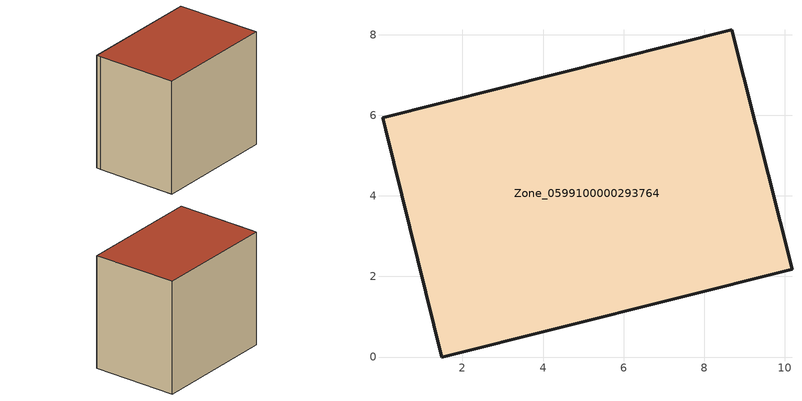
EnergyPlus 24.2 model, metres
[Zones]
Zone_0599100000293764
 floor ground (C_G): 0.01,5.94 8.68,8.12 10.18,2.18 1.49,0 0.09,5.65 z0
 wall outside (C_F): 10.18,2.18 8.68,8.12 0.01,5.94 0.09,5.65 1.49,0 10.18,2.18 z0:8.13
 roof outside (C_R): 8.68,8.12 0.01,5.94 0.09,5.65 1.49,0 10.18,2.18 z8.13
[BUILDING]
Pand.0599100000293764: North Axis=0; Terrain=City; Loads Convergence Tolerance Value=0.04; Temperature Convergence Tolerance Value=0.4; Solar Distribution=FullExterior; Maximum Number of Warmup Days=25; Minimum Number of Warmup Days=1
[Site:Location]
Rotterdam.The.Hague.AP_ZH_NLD Design_Conditions: Latitude=51.96; Longitude=4.45; Time Zone=1; Elevation=-4.5
[SITE:GROUNDTEMPERATURE:BUILDINGSURFACE]
18, 18, 18, 18, 18, 18, 18, 18, 18, 18, 18, 18
[MATERIAL] Thermal Absorptance=0.9; Solar Absorptance=0.7; Visible Absorptance=0.7
Name | Roughness | Thickness | Conductivity | Density | Specific Heat
G.TC.1965-1974 | MediumSmooth | 0.15 | 0.882353 | 540 | 1210
F.TC.1965-1974 | Rough | 0.3 | 0.697674 | 1920 | 840
R.TC.1965-1974 | MediumRough | 0.2 | 0.232558 | 1500 | 1000
[CONSTRUCTION]
C_G: G.TC.1965-1974
C_F: F.TC.1965-1974
C_R: R.TC.1965-1974
[ZONE]
Zone_0599100000293764: Type=1; Multiplier=1; Ceiling Height=Autocalculate; Volume=Autocalculate; Floor Area=autocalculate; Part of Total Floor Area=Yes
[ZONEINFILTRATION:DESIGNFLOWRATE]
Infil_Zone_0599100000293764: Zone or ZoneList or Space or SpaceList=Zone_0599100000293764; Schedule=AlwaysOn; Design Flow Rate Calculation Method=Flow/Area; Flow Rate per Floor Area=0.003; Constant Term Coefficient=1; Temperature Term Coefficient=0; Velocity Term Coefficient=0; Velocity Squared Term Coefficient=0
[HVACTEMPLATE:ZONE:IDEALLOADSAIRSYSTEM]
Zone_0599100000293764: Maximum Heating Supply Air Temperature=50; Minimum Cooling Supply Air Temperature=13; Maximum Heating Supply Air Humidity Ratio=0.0156; Minimum Cooling Supply Air Humidity Ratio=0.0077; Heating Limit=NoLimit; Cooling Limit=NoLimit; Dehumidification Control Type=ConstantSensibleHeatRatio; Cooling Sensible Heat Ratio=0.7; Dehumidification Setpoint=60; Humidification Control Type=None; Humidification Setpoint=30; Outdoor Air Method=None; Outdoor Air Flow Rate per Person=0.00944; Outdoor Air Flow Rate per Zone Floor Area=0; Outdoor Air Flow Rate per Zone=0; Demand Controlled Ventilation Type=None; Outdoor Air Economizer Type=NoEconomizer; Heat Recovery Type=None; Sensible Heat Recovery Effectiveness=0.7; Latent Heat Recovery Effectiveness=0.65
[ZONECONTROL:THERMOSTAT]
ThermostatControl_Zone_0599100000293764: Zone or ZoneList=Zone_0599100000293764; Control Type Schedule=DualSetpointControlType; Control 1=Thermostat_Zone_0599100000293764; Temperature Difference Between Cutout And Setpoint=0
[THERMOSTATSETPOINT:DUALSETPOINT]
Thermostat_Zone_0599100000293764: Heating Setpoint Temperature Schedule=HeatingSetpoint_Zone_0599100000293764; Cooling Setpoint Temperature Schedule=CoolingSetpoint_Zone_0599100000293764
[SCHEDULE:COMPACT]
HeatingSetpoint_Zone_0599100000293764: Through: 12/31, For: AllDays, Until: 24:00, 21
CoolingSetpoint_Zone_0599100000293764: Through: 12/31, For: AllDays, Until: 24:00, 24
DualSetpointControlType: Through: 12/31, For: AllDays, Until: 24:00, 4
AlwaysOn: Through: 12/31, For: AllDays, Until: 24:00, 1
